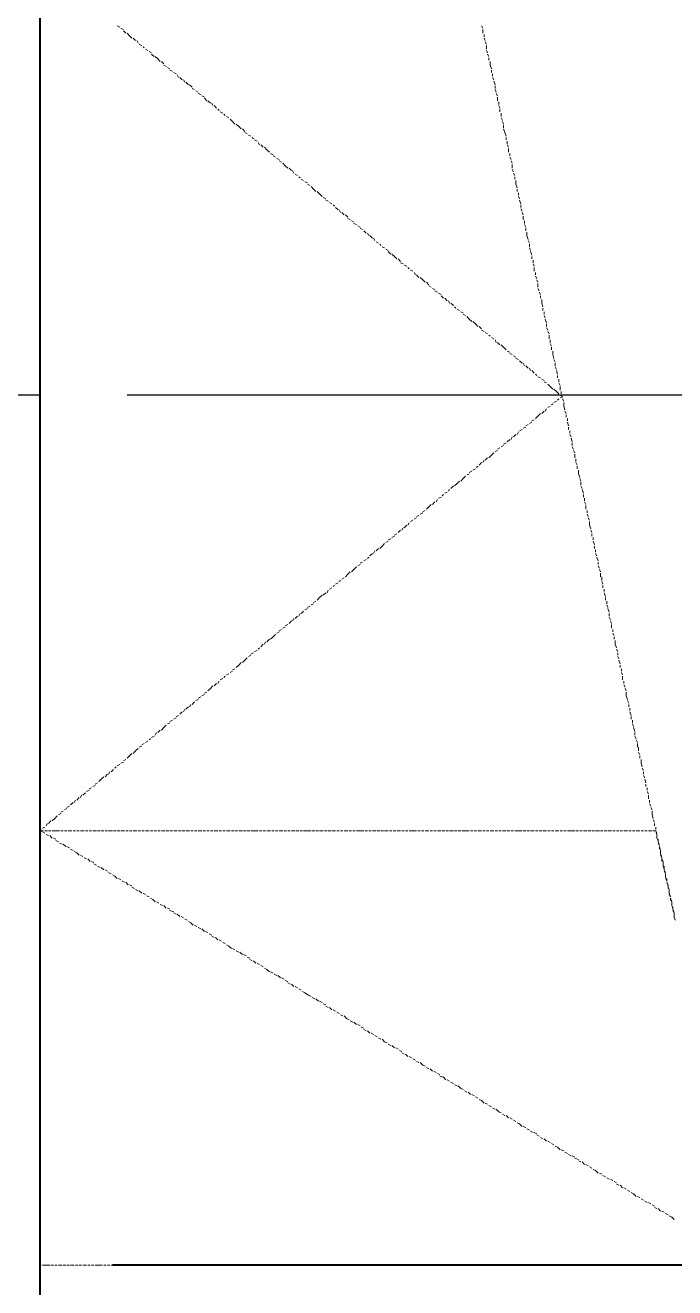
# Model space of a CAD drawing. Extents: x 0 to 604, y 0 to 420.
# Drawn here: x 318.98 to 330.19, y 217.92 to 239.7 of the extents above; entities that cross this region are included whole.
import ezdxf

# ---------------------------------------------------------------- set-up
doc = ezdxf.new("R2010")
doc.units = 0

msp = doc.modelspace()

# ---------------------------------------------------------------- linework, layer by layer
at = {"color": 7, "lineweight": 40}
for p, q in [((319.236, 262.065), (319.236, 174.561)), ((347.98, 218.313), (320.485, 218.313))]:
    msp.add_line(p, q, dxfattribs=at)
at = {"lineweight": 25}
for p, q in [((319.236, 245.914), (319.236, 225.912)), ((319.236, 233.32), (318.241, 233.32)), ((340.741, 233.32), (320.738, 233.32)), ((319.236, 224.409), (319.236, 223.414)), ((319.236, 221.911), (319.236, 201.909))]:
    msp.add_line(p, q, dxfattribs=at)
at = {"color": 7, "lineweight": 5}
for p, q in [((319.236, 239.649), (319.236, 239.691)), ((319.236, 239.585), (319.236, 239.628)), ((320.569, 239.691), (320.611, 239.67)), ((320.633, 239.649), (320.675, 239.628)), ((320.675, 239.607), (320.717, 239.564)), ((326.877, 239.649), (326.856, 239.691)), ((326.877, 239.564), (326.877, 239.628)), ((319.236, 239.501), (319.236, 239.564)), ((319.236, 239.437), (319.236, 239.48)), ((319.236, 239.374), (319.236, 239.416)), ((320.738, 239.564), (320.781, 239.522)), ((320.781, 239.522), (320.823, 239.48)), ((320.844, 239.48), (320.887, 239.437)), ((320.908, 239.437), (320.929, 239.395)), ((320.95, 239.374), (320.992, 239.353)), ((326.898, 239.501), (326.898, 239.543)), ((326.919, 239.437), (326.898, 239.48)), ((326.94, 239.374), (326.919, 239.416)), ((319.236, 239.289), (319.236, 239.353)), ((319.236, 239.226), (319.236, 239.268)), ((319.236, 239.162), (319.236, 239.204)), ((321.014, 239.332), (321.035, 239.31)), ((321.056, 239.289), (321.098, 239.268)), ((321.12, 239.247), (321.162, 239.226)), ((321.162, 239.204), (321.204, 239.162)), ((321.225, 239.162), (321.268, 239.12)), ((326.94, 239.289), (326.94, 239.353)), ((326.961, 239.226), (326.94, 239.268)), ((326.983, 239.162), (326.961, 239.204)), ((319.236, 239.077), (319.236, 239.141)), ((319.236, 239.014), (319.236, 239.077)), ((319.236, 238.95), (319.236, 238.993)), ((321.268, 239.12), (321.31, 239.077)), ((321.331, 239.077), (321.373, 239.035)), ((321.373, 239.014), (321.416, 238.993)), ((321.437, 238.972), (321.479, 238.95)), ((326.983, 239.099), (326.983, 239.141)), ((327.004, 239.014), (327.004, 239.077)), ((327.025, 238.95), (327.004, 239.014)), ((319.236, 238.887), (319.236, 238.929)), ((319.236, 238.802), (319.236, 238.866)), ((319.236, 238.739), (319.236, 238.781)), ((319.236, 238.675), (319.236, 238.718)), ((321.479, 238.929), (321.522, 238.908)), ((321.543, 238.887), (321.585, 238.866)), ((321.606, 238.845), (321.627, 238.802)), ((321.649, 238.802), (321.691, 238.76)), ((321.712, 238.76), (321.733, 238.718)), ((321.755, 238.718), (321.797, 238.675)), ((327.025, 238.887), (327.025, 238.929)), ((327.046, 238.823), (327.046, 238.866)), ((327.067, 238.76), (327.046, 238.802)), ((327.089, 238.675), (327.067, 238.739)), ((319.236, 238.591), (319.236, 238.654)), ((319.236, 238.527), (319.236, 238.57)), ((319.236, 238.464), (319.236, 238.506)), ((321.818, 238.675), (321.86, 238.633)), ((321.86, 238.612), (321.903, 238.591)), ((321.924, 238.57), (321.966, 238.548)), ((321.966, 238.527), (322.009, 238.506)), ((327.089, 238.612), (327.089, 238.654)), ((327.11, 238.548), (327.089, 238.591)), ((327.131, 238.485), (327.11, 238.527)), ((319.236, 238.379), (319.236, 238.442)), ((319.236, 238.315), (319.236, 238.358)), ((319.236, 238.252), (319.236, 238.294)), ((322.03, 238.485), (322.072, 238.464)), ((322.072, 238.442), (322.114, 238.4)), ((322.135, 238.4), (322.178, 238.358)), ((322.199, 238.358), (322.22, 238.315)), ((322.241, 238.315), (322.284, 238.273)), ((327.131, 238.4), (327.131, 238.464)), ((327.152, 238.337), (327.152, 238.379)), ((327.173, 238.273), (327.152, 238.315)), ((319.236, 238.167), (319.236, 238.231)), ((319.236, 238.104), (319.236, 238.167)), ((319.236, 238.04), (319.236, 238.083)), ((322.305, 238.252), (322.326, 238.231)), ((322.347, 238.21), (322.389, 238.188)), ((322.411, 238.167), (322.432, 238.146)), ((322.453, 238.125), (322.495, 238.104)), ((322.517, 238.083), (322.559, 238.04)), ((327.173, 238.21), (327.173, 238.252)), ((327.194, 238.125), (327.194, 238.188)), ((327.216, 238.061), (327.194, 238.104)), ((319.236, 237.977), (319.236, 238.019)), ((319.236, 237.892), (319.236, 237.956)), ((319.236, 237.829), (319.236, 237.871)), ((322.559, 238.04), (322.601, 237.998)), ((322.622, 237.998), (322.665, 237.956)), ((322.665, 237.956), (322.707, 237.913)), ((322.728, 237.913), (322.771, 237.871)), ((322.771, 237.85), (322.813, 237.829)), ((327.237, 237.998), (327.216, 238.04)), ((327.237, 237.935), (327.237, 237.977)), ((327.258, 237.85), (327.237, 237.913)), ((327.279, 237.786), (327.258, 237.85)), ((319.236, 237.765), (319.236, 237.808)), ((319.236, 237.68), (319.236, 237.744)), ((319.236, 237.617), (319.236, 237.659)), ((322.834, 237.808), (322.876, 237.786)), ((322.897, 237.765), (322.919, 237.744)), ((322.94, 237.723), (322.982, 237.702)), ((323.003, 237.68), (323.024, 237.638)), ((323.046, 237.638), (323.088, 237.596)), ((327.279, 237.723), (327.279, 237.765)), ((327.3, 237.659), (327.3, 237.702)), ((327.321, 237.596), (327.3, 237.638)), ((319.236, 237.554), (319.236, 237.596)), ((319.236, 237.469), (319.236, 237.532)), ((319.236, 237.405), (319.236, 237.448)), ((323.109, 237.596), (323.151, 237.554)), ((323.151, 237.554), (323.194, 237.511)), ((323.215, 237.49), (323.257, 237.469)), ((323.257, 237.448), (323.3, 237.427)), ((327.321, 237.511), (327.321, 237.575)), ((327.342, 237.448), (327.342, 237.49)), ((327.364, 237.384), (327.342, 237.427)), ((319.236, 237.342), (319.236, 237.384)), ((319.236, 237.257), (319.236, 237.321)), ((319.236, 237.194), (319.236, 237.257)), ((323.321, 237.405), (323.363, 237.384)), ((323.363, 237.363), (323.406, 237.342)), ((323.427, 237.321), (323.469, 237.278)), ((323.469, 237.278), (323.511, 237.236)), ((323.533, 237.236), (323.575, 237.194)), ((323.596, 237.194), (323.617, 237.151)), ((327.385, 237.321), (327.364, 237.363)), ((327.385, 237.236), (327.385, 237.299)), ((327.406, 237.173), (327.385, 237.215)), ((319.236, 237.13), (319.236, 237.173)), ((319.236, 237.067), (319.236, 237.109)), ((319.236, 236.982), (319.236, 237.045)), ((323.638, 237.13), (323.681, 237.109)), ((323.702, 237.088), (323.723, 237.067)), ((323.744, 237.045), (323.786, 237.024)), ((323.808, 237.003), (323.85, 236.982)), ((327.427, 237.109), (327.406, 237.151)), ((327.427, 237.045), (327.427, 237.088)), ((327.448, 236.961), (327.448, 237.024)), ((319.236, 236.918), (319.236, 236.961)), ((319.236, 236.855), (319.236, 236.897)), ((319.236, 236.77), (319.236, 236.834)), ((323.85, 236.961), (323.892, 236.94)), ((323.913, 236.918), (323.956, 236.876)), ((323.956, 236.876), (323.998, 236.834)), ((324.019, 236.834), (324.062, 236.792)), ((324.062, 236.792), (324.104, 236.749)), ((327.469, 236.897), (327.448, 236.961)), ((327.469, 236.834), (327.469, 236.876)), ((327.491, 236.77), (327.491, 236.813)), ((319.236, 236.707), (319.236, 236.749)), ((319.236, 236.643), (319.236, 236.686)), ((319.236, 236.559), (319.236, 236.622)), ((319.236, 236.495), (319.236, 236.537)), ((324.125, 236.728), (324.168, 236.707)), ((324.168, 236.686), (324.21, 236.665)), ((324.231, 236.643), (324.273, 236.622)), ((324.295, 236.601), (324.316, 236.58)), ((324.337, 236.559), (324.379, 236.516)), ((327.512, 236.707), (327.491, 236.749)), ((327.533, 236.622), (327.512, 236.686)), ((327.533, 236.559), (327.533, 236.601)), ((327.554, 236.495), (327.533, 236.537)), ((319.236, 236.432), (319.236, 236.474)), ((319.236, 236.347), (319.236, 236.411)), ((319.236, 236.284), (319.236, 236.347)), ((324.4, 236.516), (324.421, 236.474)), ((324.443, 236.474), (324.485, 236.432)), ((324.506, 236.432), (324.548, 236.389)), ((324.548, 236.368), (324.591, 236.347)), ((324.612, 236.326), (324.654, 236.305)), ((327.575, 236.432), (327.554, 236.474)), ((327.575, 236.347), (327.575, 236.411)), ((327.596, 236.284), (327.596, 236.326)), ((319.236, 236.22), (319.236, 236.262)), ((319.236, 236.156), (319.236, 236.199)), ((319.236, 236.072), (319.236, 236.135)), ((324.654, 236.284), (324.697, 236.262)), ((324.718, 236.241), (324.76, 236.22)), ((324.76, 236.199), (324.803, 236.178)), ((324.824, 236.156), (324.866, 236.114)), ((324.887, 236.114), (324.908, 236.072)), ((327.618, 236.22), (327.596, 236.262)), ((327.618, 236.156), (327.618, 236.199)), ((327.639, 236.072), (327.639, 236.135)), ((319.236, 236.008), (319.236, 236.051)), ((319.236, 235.945), (319.236, 235.987)), ((319.236, 235.86), (319.236, 235.924)), ((324.93, 236.072), (324.972, 236.03)), ((324.993, 236.03), (325.014, 235.987)), ((325.035, 235.966), (325.078, 235.945)), ((325.099, 235.924), (325.12, 235.902)), ((327.66, 236.008), (327.639, 236.072)), ((327.681, 235.945), (327.66, 235.987)), ((327.681, 235.881), (327.681, 235.924)), ((319.236, 235.797), (319.236, 235.839)), ((319.236, 235.733), (319.236, 235.775)), ((319.236, 235.649), (319.236, 235.712)), ((325.141, 235.881), (325.183, 235.86)), ((325.205, 235.839), (325.247, 235.818)), ((325.247, 235.797), (325.289, 235.754)), ((325.31, 235.754), (325.353, 235.712)), ((325.353, 235.712), (325.395, 235.67)), ((325.416, 235.67), (325.459, 235.627)), ((327.702, 235.818), (327.681, 235.86)), ((327.724, 235.733), (327.702, 235.797)), ((327.724, 235.67), (327.724, 235.712)), ((319.236, 235.585), (319.236, 235.627)), ((319.236, 235.522), (319.236, 235.564)), ((319.236, 235.437), (319.236, 235.5)), ((325.459, 235.606), (325.501, 235.585)), ((325.522, 235.564), (325.565, 235.543)), ((325.586, 235.522), (325.607, 235.5)), ((325.628, 235.479), (325.67, 235.458)), ((327.745, 235.606), (327.745, 235.649)), ((327.766, 235.543), (327.745, 235.585)), ((327.766, 235.458), (327.766, 235.522)), ((319.236, 235.373), (319.236, 235.437)), ((319.236, 235.31), (319.236, 235.352)), ((319.236, 235.246), (319.236, 235.289)), ((325.692, 235.437), (325.713, 235.394)), ((325.734, 235.394), (325.776, 235.352)), ((325.797, 235.352), (325.84, 235.31)), ((325.84, 235.31), (325.882, 235.268)), ((325.903, 235.268), (325.945, 235.225)), ((327.787, 235.394), (327.787, 235.437)), ((327.808, 235.331), (327.787, 235.373)), ((327.829, 235.268), (327.808, 235.31)), ((327.829, 235.183), (327.829, 235.246)), ((319.236, 235.162), (319.236, 235.225)), ((319.236, 235.098), (319.236, 235.141)), ((319.236, 235.035), (319.236, 235.077)), ((319.236, 234.95), (319.236, 235.013)), ((325.945, 235.204), (325.988, 235.183)), ((326.009, 235.162), (326.051, 235.141)), ((326.051, 235.119), (326.094, 235.098)), ((326.115, 235.077), (326.157, 235.056)), ((326.157, 235.035), (326.199, 234.992)), ((327.851, 235.119), (327.829, 235.162)), ((327.872, 235.056), (327.851, 235.098)), ((327.872, 234.992), (327.872, 235.035)), ((319.236, 234.887), (319.236, 234.929)), ((319.236, 234.823), (319.236, 234.865)), ((319.236, 234.738), (319.236, 234.802)), ((326.221, 234.992), (326.263, 234.95)), ((326.284, 234.95), (326.305, 234.908)), ((326.327, 234.908), (326.369, 234.865)), ((326.39, 234.844), (326.411, 234.823)), ((326.432, 234.802), (326.475, 234.781)), ((327.893, 234.908), (327.893, 234.971)), ((327.914, 234.844), (327.893, 234.908)), ((327.914, 234.781), (327.914, 234.823)), ((319.236, 234.675), (319.236, 234.717)), ((319.236, 234.611), (319.236, 234.654)), ((319.236, 234.527), (319.236, 234.59)), ((326.496, 234.759), (326.538, 234.738)), ((326.538, 234.717), (326.58, 234.696)), ((326.602, 234.675), (326.644, 234.632)), ((326.644, 234.632), (326.686, 234.59)), ((326.707, 234.59), (326.75, 234.548)), ((327.935, 234.717), (327.935, 234.759)), ((327.956, 234.654), (327.935, 234.696)), ((327.978, 234.569), (327.956, 234.632)), ((319.236, 234.463), (319.236, 234.527)), ((319.236, 234.4), (319.236, 234.442)), ((319.236, 234.336), (319.236, 234.379)), ((326.75, 234.548), (326.792, 234.506)), ((326.813, 234.506), (326.856, 234.463)), ((326.856, 234.442), (326.898, 234.421)), ((326.919, 234.4), (326.961, 234.379)), ((327.978, 234.506), (327.978, 234.548)), ((327.999, 234.442), (327.978, 234.484)), ((328.02, 234.379), (327.999, 234.421)), ((319.236, 234.251), (319.236, 234.315)), ((319.236, 234.188), (319.236, 234.23)), ((319.236, 234.125), (319.236, 234.167)), ((326.983, 234.357), (327.004, 234.336)), ((327.025, 234.315), (327.067, 234.294)), ((327.089, 234.273), (327.11, 234.23)), ((327.131, 234.23), (327.173, 234.188)), ((327.194, 234.188), (327.237, 234.146)), ((327.237, 234.146), (327.279, 234.103)), ((328.02, 234.294), (328.02, 234.357)), ((328.041, 234.23), (328.041, 234.273)), ((328.062, 234.167), (328.041, 234.209)), ((328.062, 234.103), (328.062, 234.146)), ((319.236, 234.04), (319.236, 234.103)), ((319.236, 233.976), (319.236, 234.019)), ((319.236, 233.913), (319.236, 233.955)), ((327.3, 234.082), (327.342, 234.061)), ((327.342, 234.04), (327.385, 234.019)), ((327.406, 233.998), (327.448, 233.976)), ((327.448, 233.955), (327.491, 233.934)), ((328.083, 234.019), (328.083, 234.082)), ((328.104, 233.955), (328.083, 234.019)), ((328.126, 233.892), (328.104, 233.934)), ((319.236, 233.828), (319.236, 233.892)), ((319.236, 233.765), (319.236, 233.807)), ((319.236, 233.701), (319.236, 233.744)), ((327.512, 233.913), (327.554, 233.87)), ((327.575, 233.87), (327.596, 233.828)), ((327.618, 233.828), (327.66, 233.786)), ((327.681, 233.786), (327.702, 233.744)), ((327.724, 233.744), (327.766, 233.701)), ((328.126, 233.828), (328.126, 233.87)), ((328.147, 233.765), (328.126, 233.807)), ((328.168, 233.68), (328.147, 233.744)), ((319.236, 233.617), (319.236, 233.68)), ((319.236, 233.553), (319.236, 233.617)), ((319.236, 233.489), (319.236, 233.532)), ((327.787, 233.68), (327.808, 233.659)), ((327.829, 233.638), (327.872, 233.617)), ((327.893, 233.595), (327.935, 233.574)), ((327.935, 233.553), (327.978, 233.532)), ((327.999, 233.511), (328.041, 233.468)), ((328.168, 233.617), (328.168, 233.659)), ((328.189, 233.553), (328.189, 233.595)), ((328.21, 233.489), (328.189, 233.532)), ((319.236, 233.426), (319.236, 233.468)), ((319.236, 233.341), (319.236, 233.405)), ((319.236, 233.278), (319.236, 233.32)), ((328.041, 233.468), (328.083, 233.426)), ((328.104, 233.426), (328.147, 233.384)), ((328.147, 233.384), (328.189, 233.341)), ((328.21, 233.405), (328.21, 233.468)), ((328.21, 233.32), (328.253, 233.299)), ((328.253, 233.299), (328.21, 233.278)), ((328.231, 233.341), (328.231, 233.384)), ((328.253, 233.278), (328.231, 233.32)), ((319.236, 233.214), (319.236, 233.257)), ((319.236, 233.13), (319.236, 233.193)), ((319.236, 233.066), (319.236, 233.108)), ((327.978, 233.087), (327.956, 233.045)), ((328.041, 233.13), (327.999, 233.108)), ((328.083, 233.172), (328.062, 233.151)), ((328.147, 233.214), (328.104, 233.193)), ((328.189, 233.257), (328.168, 233.236)), ((328.274, 233.214), (328.253, 233.257)), ((328.274, 233.13), (328.274, 233.193)), ((328.295, 233.066), (328.274, 233.13)), ((319.236, 233.003), (319.236, 233.045)), ((319.236, 232.918), (319.236, 232.982)), ((319.236, 232.855), (319.236, 232.897)), ((327.724, 232.855), (327.681, 232.833)), ((327.766, 232.897), (327.724, 232.876)), ((327.829, 232.96), (327.787, 232.918)), ((327.872, 233.003), (327.829, 232.96)), ((327.935, 233.045), (327.893, 233.003)), ((328.316, 233.003), (328.295, 233.045)), ((328.316, 232.939), (328.316, 232.982)), ((328.337, 232.876), (328.337, 232.918)), ((328.358, 232.791), (328.337, 232.855)), ((319.236, 232.791), (319.236, 232.833)), ((319.236, 232.727), (319.236, 232.77)), ((319.236, 232.643), (319.236, 232.706)), ((319.236, 232.579), (319.236, 232.622)), ((327.448, 232.643), (327.406, 232.601)), ((327.491, 232.685), (327.469, 232.643)), ((327.554, 232.727), (327.512, 232.706)), ((327.618, 232.77), (327.575, 232.749)), ((327.66, 232.812), (327.618, 232.791)), ((328.358, 232.727), (328.358, 232.77)), ((328.38, 232.664), (328.38, 232.706)), ((328.401, 232.601), (328.38, 232.643)), ((319.236, 232.516), (319.236, 232.558)), ((319.236, 232.431), (319.236, 232.495)), ((319.236, 232.368), (319.236, 232.41)), ((327.173, 232.41), (327.131, 232.389)), ((327.237, 232.452), (327.194, 232.431)), ((327.279, 232.495), (327.237, 232.474)), ((327.342, 232.558), (327.3, 232.516)), ((327.385, 232.601), (327.364, 232.558)), ((328.422, 232.516), (328.401, 232.579)), ((328.422, 232.452), (328.422, 232.495)), ((328.443, 232.389), (328.422, 232.431)), ((319.236, 232.304), (319.236, 232.346)), ((319.236, 232.22), (319.236, 232.283)), ((319.236, 232.156), (319.236, 232.198)), ((326.898, 232.198), (326.877, 232.156)), ((326.961, 232.241), (326.919, 232.198)), ((327.025, 232.283), (326.983, 232.241)), ((327.067, 232.325), (327.025, 232.283)), ((327.131, 232.368), (327.089, 232.346)), ((328.464, 232.325), (328.443, 232.368)), ((328.464, 232.241), (328.464, 232.304)), ((328.485, 232.177), (328.485, 232.22)), ((319.236, 232.093), (319.236, 232.135)), ((319.236, 232.008), (319.236, 232.071)), ((319.236, 231.944), (319.236, 231.987)), ((326.644, 231.965), (326.602, 231.944)), ((326.686, 232.008), (326.644, 231.987)), ((326.75, 232.05), (326.707, 232.029)), ((326.792, 232.093), (326.771, 232.071)), ((326.856, 232.156), (326.813, 232.114)), ((328.507, 232.114), (328.485, 232.156)), ((328.507, 232.05), (328.507, 232.093)), ((328.528, 231.965), (328.528, 232.029)), ((328.549, 231.902), (328.528, 231.965)), ((319.236, 231.881), (319.236, 231.923)), ((319.236, 231.817), (319.236, 231.86)), ((319.236, 231.733), (319.236, 231.796)), ((326.369, 231.754), (326.327, 231.711)), ((326.432, 231.796), (326.39, 231.754)), ((326.475, 231.839), (326.432, 231.796)), ((326.538, 231.881), (326.496, 231.839)), ((326.58, 231.923), (326.538, 231.881)), ((328.57, 231.839), (328.549, 231.881)), ((328.57, 231.775), (328.57, 231.817)), ((328.591, 231.711), (328.57, 231.754)), ((319.236, 231.669), (319.236, 231.711)), ((319.236, 231.606), (319.236, 231.648)), ((319.236, 231.521), (319.236, 231.584)), ((326.157, 231.563), (326.115, 231.542)), ((326.199, 231.606), (326.178, 231.584)), ((326.263, 231.648), (326.221, 231.627)), ((326.305, 231.69), (326.284, 231.669)), ((328.613, 231.627), (328.591, 231.69)), ((328.613, 231.563), (328.613, 231.606)), ((328.634, 231.5), (328.634, 231.542)), ((319.236, 231.458), (319.236, 231.5)), ((319.236, 231.394), (319.236, 231.436)), ((319.236, 231.309), (319.236, 231.373)), ((325.882, 231.331), (325.84, 231.309)), ((325.945, 231.394), (325.903, 231.352)), ((325.988, 231.436), (325.945, 231.394)), ((326.051, 231.479), (326.009, 231.436)), ((326.094, 231.521), (326.072, 231.479)), ((328.655, 231.436), (328.634, 231.479)), ((328.655, 231.352), (328.655, 231.415)), ((328.676, 231.288), (328.676, 231.331)), ((319.236, 231.246), (319.236, 231.288)), ((319.236, 231.182), (319.236, 231.225)), ((319.236, 231.098), (319.236, 231.161)), ((325.607, 231.119), (325.586, 231.077)), ((325.67, 231.161), (325.628, 231.14)), ((325.734, 231.203), (325.692, 231.182)), ((325.776, 231.246), (325.734, 231.225)), ((325.84, 231.288), (325.797, 231.267)), ((328.697, 231.225), (328.676, 231.267)), ((328.718, 231.161), (328.697, 231.203)), ((328.718, 231.077), (328.718, 231.14)), ((319.236, 231.034), (319.236, 231.077)), ((319.236, 230.971), (319.236, 231.013)), ((319.236, 230.907), (319.236, 230.95)), ((319.236, 230.822), (319.236, 230.886)), ((325.353, 230.886), (325.31, 230.865)), ((325.395, 230.928), (325.353, 230.907)), ((325.459, 230.992), (325.416, 230.95)), ((325.501, 231.034), (325.48, 230.992)), ((325.565, 231.077), (325.522, 231.034)), ((328.74, 231.013), (328.718, 231.077)), ((328.761, 230.95), (328.74, 230.992)), ((328.761, 230.886), (328.761, 230.928)), ((319.236, 230.759), (319.236, 230.801)), ((319.236, 230.696), (319.236, 230.738)), ((319.236, 230.611), (319.236, 230.674)), ((325.078, 230.674), (325.035, 230.632)), ((325.141, 230.717), (325.099, 230.674)), ((325.183, 230.759), (325.141, 230.717)), ((325.247, 230.801), (325.205, 230.78)), ((325.289, 230.844), (325.247, 230.822)), ((328.782, 230.822), (328.782, 230.865)), ((328.803, 230.738), (328.782, 230.801)), ((328.803, 230.674), (328.803, 230.717)), ((319.236, 230.547), (319.236, 230.59)), ((319.236, 230.484), (319.236, 230.526)), ((319.236, 230.399), (319.236, 230.463)), ((324.803, 230.441), (324.76, 230.42)), ((324.866, 230.484), (324.824, 230.463)), ((324.908, 230.526), (324.887, 230.505)), ((324.972, 230.59), (324.93, 230.547)), ((325.014, 230.632), (324.993, 230.59)), ((328.824, 230.611), (328.824, 230.653)), ((328.845, 230.547), (328.824, 230.59)), ((328.866, 230.463), (328.845, 230.526)), ((328.866, 230.399), (328.866, 230.441)), ((319.236, 230.336), (319.236, 230.378)), ((319.236, 230.272), (319.236, 230.315)), ((319.236, 230.188), (319.236, 230.251)), ((324.548, 230.23), (324.506, 230.188)), ((324.591, 230.272), (324.548, 230.23)), ((324.654, 230.315), (324.612, 230.272)), ((324.697, 230.357), (324.654, 230.315)), ((324.76, 230.399), (324.718, 230.378)), ((328.888, 230.336), (328.866, 230.378)), ((328.909, 230.272), (328.888, 230.315)), ((328.909, 230.188), (328.909, 230.251)), ((319.236, 230.124), (319.236, 230.166)), ((319.236, 230.06), (319.236, 230.103)), ((319.236, 229.997), (319.236, 230.039)), ((324.316, 230.039), (324.295, 230.018)), ((324.379, 230.082), (324.337, 230.06)), ((324.421, 230.124), (324.4, 230.103)), ((324.485, 230.166), (324.443, 230.145)), ((328.93, 230.124), (328.93, 230.188)), ((328.951, 230.06), (328.93, 230.103)), ((328.951, 229.997), (328.951, 230.039)), ((319.236, 229.912), (319.236, 229.976)), ((319.236, 229.849), (319.236, 229.891)), ((319.236, 229.785), (319.236, 229.828)), ((324.062, 229.828), (324.019, 229.785)), ((324.104, 229.87), (324.062, 229.828)), ((324.168, 229.912), (324.125, 229.87)), ((324.21, 229.955), (324.189, 229.912)), ((324.273, 229.997), (324.231, 229.976)), ((328.972, 229.934), (328.972, 229.976)), ((328.993, 229.849), (328.972, 229.912)), ((328.993, 229.785), (328.993, 229.828)), ((319.236, 229.701), (319.236, 229.764)), ((319.236, 229.637), (319.236, 229.679)), ((319.236, 229.574), (319.236, 229.616)), ((323.786, 229.595), (323.744, 229.553)), ((323.85, 229.637), (323.808, 229.616)), ((323.892, 229.679), (323.85, 229.658)), ((323.956, 229.722), (323.913, 229.701)), ((323.998, 229.764), (323.956, 229.743)), ((329.015, 229.722), (329.015, 229.764)), ((329.036, 229.658), (329.015, 229.701)), ((329.057, 229.574), (329.036, 229.637)), ((319.236, 229.489), (319.236, 229.553)), ((319.236, 229.425), (319.236, 229.468)), ((319.236, 229.362), (319.236, 229.404)), ((323.511, 229.362), (323.469, 229.341)), ((323.575, 229.425), (323.533, 229.383)), ((323.617, 229.468), (323.596, 229.425)), ((323.681, 229.51), (323.638, 229.468)), ((323.723, 229.553), (323.702, 229.51)), ((329.057, 229.51), (329.057, 229.553)), ((329.078, 229.447), (329.057, 229.489)), ((329.099, 229.383), (329.078, 229.425)), ((329.099, 229.298), (329.099, 229.362)), ((319.236, 229.277), (319.236, 229.341)), ((319.236, 229.214), (319.236, 229.256)), ((319.236, 229.15), (319.236, 229.193)), ((323.257, 229.15), (323.215, 229.108)), ((323.3, 229.193), (323.257, 229.15)), ((323.363, 229.235), (323.321, 229.214)), ((323.406, 229.277), (323.363, 229.256)), ((323.469, 229.32), (323.427, 229.298)), ((329.12, 229.235), (329.12, 229.277)), ((329.142, 229.172), (329.12, 229.214)), ((329.142, 229.108), (329.142, 229.15)), ((319.236, 229.087), (319.236, 229.129)), ((319.236, 229.002), (319.236, 229.066)), ((319.236, 228.939), (319.236, 228.981)), ((319.236, 228.875), (319.236, 228.917)), ((322.982, 228.917), (322.94, 228.896)), ((323.024, 228.96), (323.003, 228.939)), ((323.088, 229.023), (323.046, 228.981)), ((323.13, 229.066), (323.109, 229.023)), ((323.194, 229.108), (323.151, 229.066)), ((329.163, 229.023), (329.163, 229.087)), ((329.184, 228.96), (329.163, 229.023)), ((329.205, 228.896), (329.184, 228.939)), ((319.236, 228.791), (319.236, 228.854)), ((319.236, 228.727), (319.236, 228.769)), ((319.236, 228.663), (319.236, 228.706)), ((322.707, 228.706), (322.665, 228.663)), ((322.771, 228.748), (322.728, 228.706)), ((322.813, 228.791), (322.771, 228.748)), ((322.876, 228.833), (322.834, 228.812)), ((322.919, 228.875), (322.876, 228.854)), ((329.205, 228.833), (329.205, 228.875)), ((329.226, 228.769), (329.205, 228.812)), ((329.247, 228.685), (329.226, 228.748)), ((319.236, 228.579), (319.236, 228.642)), ((319.236, 228.515), (319.236, 228.558)), ((319.236, 228.452), (319.236, 228.494)), ((322.495, 228.515), (322.453, 228.494)), ((322.559, 228.558), (322.517, 228.536)), ((322.601, 228.6), (322.559, 228.579)), ((322.665, 228.663), (322.622, 228.621)), ((329.247, 228.621), (329.247, 228.663)), ((329.269, 228.558), (329.269, 228.6)), ((329.29, 228.494), (329.269, 228.536)), ((319.236, 228.367), (319.236, 228.431)), ((319.236, 228.304), (319.236, 228.346)), ((319.236, 228.24), (319.236, 228.282)), ((322.178, 228.261), (322.135, 228.219)), ((322.22, 228.304), (322.178, 228.261)), ((322.284, 228.346), (322.241, 228.304)), ((322.326, 228.388), (322.305, 228.346)), ((322.389, 228.431), (322.347, 228.41)), ((322.432, 228.473), (322.411, 228.452)), ((329.29, 228.41), (329.29, 228.473)), ((329.311, 228.346), (329.311, 228.388)), ((329.332, 228.282), (329.311, 228.325)), ((329.353, 228.219), (329.332, 228.261)), ((319.236, 228.177), (319.236, 228.219)), ((319.236, 228.092), (319.236, 228.155)), ((319.236, 228.029), (319.236, 228.071)), ((321.966, 228.071), (321.924, 228.05)), ((322.009, 228.113), (321.966, 228.092)), ((322.072, 228.155), (322.03, 228.134)), ((322.114, 228.198), (322.072, 228.177)), ((329.353, 228.134), (329.353, 228.198)), ((329.375, 228.071), (329.353, 228.134)), ((329.396, 228.007), (329.375, 228.05)), ((319.236, 227.965), (319.236, 228.007)), ((319.236, 227.88), (319.236, 227.944)), ((319.236, 227.817), (319.236, 227.859)), ((321.691, 227.859), (321.649, 227.817)), ((321.733, 227.901), (321.712, 227.859)), ((321.797, 227.944), (321.755, 227.901)), ((321.839, 227.986), (321.818, 227.944)), ((321.903, 228.029), (321.86, 227.986)), ((329.396, 227.944), (329.396, 227.986)), ((329.417, 227.88), (329.417, 227.923)), ((329.438, 227.796), (329.417, 227.859)), ((319.236, 227.753), (319.236, 227.796)), ((319.236, 227.669), (319.236, 227.732)), ((319.236, 227.605), (319.236, 227.648)), ((321.416, 227.626), (321.373, 227.584)), ((321.479, 227.669), (321.437, 227.648)), ((321.522, 227.711), (321.479, 227.69)), ((321.585, 227.753), (321.543, 227.732)), ((321.627, 227.796), (321.585, 227.774)), ((329.438, 227.732), (329.438, 227.774)), ((329.459, 227.669), (329.459, 227.711)), ((329.48, 227.605), (329.459, 227.648)), ((319.236, 227.542), (319.236, 227.584)), ((319.236, 227.457), (319.236, 227.52)), ((319.236, 227.393), (319.236, 227.436)), ((321.141, 227.393), (321.12, 227.372)), ((321.204, 227.436), (321.162, 227.415)), ((321.247, 227.499), (321.225, 227.457)), ((321.31, 227.542), (321.268, 227.499)), ((321.373, 227.584), (321.331, 227.542)), ((329.502, 227.52), (329.48, 227.584)), ((329.502, 227.457), (329.502, 227.499)), ((329.523, 227.393), (329.502, 227.436)), ((319.236, 227.33), (319.236, 227.372)), ((319.236, 227.267), (319.236, 227.309)), ((319.236, 227.182), (319.236, 227.245)), ((320.887, 227.182), (320.844, 227.139)), ((320.929, 227.224), (320.887, 227.182)), ((320.992, 227.267), (320.95, 227.245)), ((321.035, 227.309), (320.992, 227.288)), ((321.098, 227.351), (321.056, 227.33)), ((329.544, 227.33), (329.523, 227.372)), ((329.544, 227.245), (329.544, 227.309)), ((329.565, 227.182), (329.565, 227.245)), ((319.236, 227.118), (319.236, 227.161)), ((319.236, 227.055), (319.236, 227.097)), ((319.236, 226.97), (319.236, 227.034)), ((320.675, 226.991), (320.633, 226.97)), ((320.717, 227.034), (320.675, 227.012)), ((320.781, 227.097), (320.738, 227.055)), ((320.823, 227.139), (320.781, 227.097)), ((329.586, 227.118), (329.565, 227.161)), ((329.586, 227.055), (329.586, 227.097)), ((329.607, 226.97), (329.607, 227.034)), ((329.628, 226.907), (329.607, 226.97)), ((319.236, 226.907), (319.236, 226.949)), ((319.236, 226.843), (319.236, 226.886)), ((319.236, 226.758), (319.236, 226.822)), ((319.236, 226.695), (319.236, 226.737)), ((320.336, 226.737), (320.294, 226.695)), ((320.4, 226.78), (320.358, 226.737)), ((320.442, 226.822), (320.421, 226.78)), ((320.506, 226.864), (320.463, 226.822)), ((320.548, 226.907), (320.527, 226.886)), ((320.611, 226.949), (320.569, 226.928)), ((329.65, 226.843), (329.628, 226.886)), ((329.65, 226.78), (329.65, 226.822)), ((329.671, 226.716), (329.65, 226.758)), ((319.236, 226.631), (319.236, 226.674)), ((319.236, 226.547), (319.236, 226.61)), ((319.236, 226.483), (319.236, 226.547)), ((320.125, 226.547), (320.082, 226.526)), ((320.188, 226.589), (320.146, 226.568)), ((320.23, 226.631), (320.188, 226.61)), ((320.294, 226.695), (320.252, 226.653)), ((329.692, 226.631), (329.671, 226.695)), ((329.692, 226.568), (329.692, 226.61)), ((329.713, 226.505), (329.713, 226.547)), ((319.236, 226.42), (319.236, 226.462)), ((319.236, 226.356), (319.236, 226.399)), ((319.236, 226.272), (319.236, 226.335)), ((319.849, 226.335), (319.828, 226.293)), ((319.913, 226.377), (319.871, 226.335)), ((319.955, 226.42), (319.934, 226.377)), ((320.019, 226.462), (319.976, 226.42)), ((320.082, 226.505), (320.04, 226.483)), ((329.734, 226.441), (329.713, 226.483)), ((329.734, 226.356), (329.734, 226.42)), ((329.755, 226.293), (329.755, 226.335)), ((319.236, 226.208), (319.236, 226.25)), ((319.236, 226.145), (319.236, 226.187)), ((319.236, 226.06), (319.236, 226.124)), ((319.596, 226.102), (319.553, 226.081)), ((319.638, 226.145), (319.596, 226.124)), ((319.701, 226.187), (319.659, 226.166)), ((319.744, 226.229), (319.701, 226.208)), ((319.807, 226.293), (319.765, 226.25)), ((329.777, 226.229), (329.755, 226.272)), ((329.798, 226.166), (329.777, 226.208)), ((329.798, 226.081), (329.798, 226.145)), ((319.236, 225.996), (319.236, 226.039)), ((319.236, 225.933), (319.236, 225.975)), ((319.236, 225.848), (319.236, 225.912)), ((319.32, 225.869), (319.278, 225.848)), ((319.363, 225.933), (319.341, 225.891)), ((319.426, 225.975), (319.384, 225.933)), ((319.49, 226.018), (319.447, 225.975)), ((319.532, 226.06), (319.49, 226.018)), ((329.819, 226.018), (329.798, 226.081)), ((329.84, 225.954), (329.819, 225.996)), ((329.84, 225.891), (329.84, 225.933)), ((329.861, 225.827), (329.861, 225.869)), ((319.257, 225.827), (319.236, 225.806)), ((319.236, 225.785), (319.236, 225.827)), ((319.236, 225.806), (319.299, 225.806)), ((319.236, 225.806), (319.257, 225.785)), ((319.236, 225.721), (319.236, 225.764)), ((319.236, 225.637), (319.236, 225.7)), ((319.278, 225.785), (319.32, 225.764)), ((319.32, 225.806), (319.363, 225.806)), ((319.341, 225.743), (319.384, 225.721)), ((319.384, 225.806), (319.426, 225.806)), ((319.405, 225.721), (319.447, 225.679)), ((319.447, 225.806), (319.511, 225.806)), ((319.468, 225.679), (319.511, 225.658)), ((319.511, 225.806), (319.574, 225.806)), ((319.596, 225.806), (319.638, 225.806)), ((319.659, 225.806), (319.701, 225.806)), ((319.723, 225.806), (319.786, 225.806)), ((319.807, 225.806), (319.849, 225.806)), ((319.871, 225.806), (319.913, 225.806)), ((319.934, 225.806), (319.998, 225.806)), ((320.019, 225.806), (320.061, 225.806)), ((320.082, 225.806), (320.125, 225.806)), ((320.146, 225.806), (320.209, 225.806)), ((320.23, 225.806), (320.273, 225.806)), ((320.294, 225.806), (320.336, 225.806)), ((320.358, 225.806), (320.4, 225.806)), ((320.421, 225.806), (320.485, 225.806)), ((320.506, 225.806), (320.548, 225.806)), ((320.569, 225.806), (320.611, 225.806)), ((320.633, 225.806), (320.696, 225.806)), ((320.717, 225.806), (320.76, 225.806)), ((320.781, 225.806), (320.823, 225.806)), ((320.844, 225.806), (320.908, 225.806)), ((320.929, 225.806), (320.971, 225.806)), ((320.992, 225.806), (321.035, 225.806)), ((321.056, 225.806), (321.12, 225.806)), ((321.141, 225.806), (321.183, 225.806)), ((321.204, 225.806), (321.247, 225.806)), ((321.268, 225.806), (321.31, 225.806)), ((321.331, 225.806), (321.395, 225.806)), ((321.416, 225.806), (321.458, 225.806)), ((321.479, 225.806), (321.522, 225.806)), ((321.543, 225.806), (321.606, 225.806)), ((321.627, 225.806), (321.67, 225.806)), ((321.691, 225.806), (321.733, 225.806)), ((321.755, 225.806), (321.818, 225.806)), ((321.839, 225.806), (321.882, 225.806)), ((321.903, 225.806), (321.945, 225.806)), ((321.966, 225.806), (322.03, 225.806)), ((322.051, 225.806), (322.093, 225.806)), ((322.114, 225.806), (322.157, 225.806)), ((322.178, 225.806), (322.22, 225.806)), ((322.241, 225.806), (322.305, 225.806)), ((322.326, 225.806), (322.368, 225.806)), ((322.389, 225.806), (322.432, 225.806)), ((322.453, 225.806), (322.517, 225.806)), ((322.538, 225.806), (322.58, 225.806)), ((322.601, 225.806), (322.644, 225.806)), ((322.665, 225.806), (322.728, 225.806)), ((322.749, 225.806), (322.792, 225.806)), ((322.813, 225.806), (322.855, 225.806)), ((322.876, 225.806), (322.94, 225.806)), ((322.94, 225.806), (323.003, 225.806)), ((323.024, 225.806), (323.067, 225.806)), ((323.088, 225.806), (323.13, 225.806)), ((323.151, 225.806), (323.215, 225.806)), ((323.236, 225.806), (323.279, 225.806)), ((323.3, 225.806), (323.342, 225.806)), ((323.363, 225.806), (323.427, 225.806)), ((323.448, 225.806), (323.49, 225.806)), ((323.511, 225.806), (323.554, 225.806)), ((323.575, 225.806), (323.638, 225.806)), ((323.659, 225.806), (323.702, 225.806)), ((323.723, 225.806), (323.765, 225.806)), ((323.786, 225.806), (323.85, 225.806)), ((323.85, 225.806), (323.913, 225.806)), ((323.935, 225.806), (323.977, 225.806)), ((323.998, 225.806), (324.041, 225.806)), ((324.062, 225.806), (324.125, 225.806)), ((324.146, 225.806), (324.189, 225.806)), ((324.21, 225.806), (324.252, 225.806)), ((324.273, 225.806), (324.337, 225.806)), ((324.358, 225.806), (324.4, 225.806)), ((324.421, 225.806), (324.464, 225.806)), ((324.485, 225.806), (324.548, 225.806)), ((324.57, 225.806), (324.612, 225.806)), ((324.633, 225.806), (324.675, 225.806)), ((324.697, 225.806), (324.76, 225.806)), ((324.76, 225.806), (324.824, 225.806)), ((324.845, 225.806), (324.887, 225.806)), ((324.908, 225.806), (324.951, 225.806)), ((324.972, 225.806), (325.035, 225.806)), ((325.057, 225.806), (325.099, 225.806)), ((325.12, 225.806), (325.162, 225.806)), ((325.183, 225.806), (325.247, 225.806)), ((325.268, 225.806), (325.31, 225.806)), ((325.332, 225.806), (325.374, 225.806)), ((325.395, 225.806), (325.459, 225.806)), ((325.48, 225.806), (325.522, 225.806)), ((325.543, 225.806), (325.586, 225.806)), ((325.607, 225.806), (325.67, 225.806)), ((325.67, 225.806), (325.734, 225.806)), ((325.755, 225.806), (325.797, 225.806)), ((325.818, 225.806), (325.861, 225.806)), ((325.882, 225.806), (325.945, 225.806)), ((325.967, 225.806), (326.009, 225.806)), ((326.03, 225.806), (326.072, 225.806)), ((326.094, 225.806), (326.157, 225.806)), ((326.178, 225.806), (326.221, 225.806)), ((326.242, 225.806), (326.284, 225.806)), ((326.305, 225.806), (326.369, 225.806)), ((326.39, 225.806), (326.432, 225.806)), ((326.454, 225.806), (326.496, 225.806)), ((326.517, 225.806), (326.58, 225.806)), ((326.58, 225.806), (326.644, 225.806)), ((326.665, 225.806), (326.707, 225.806)), ((326.729, 225.806), (326.771, 225.806)), ((326.792, 225.806), (326.856, 225.806)), ((326.877, 225.806), (326.919, 225.806)), ((326.94, 225.806), (326.983, 225.806)), ((327.004, 225.806), (327.067, 225.806)), ((327.089, 225.806), (327.131, 225.806)), ((327.152, 225.806), (327.194, 225.806)), ((327.216, 225.806), (327.279, 225.806)), ((327.3, 225.806), (327.342, 225.806)), ((327.364, 225.806), (327.406, 225.806)), ((327.427, 225.806), (327.491, 225.806)), ((327.491, 225.806), (327.554, 225.806)), ((327.575, 225.806), (327.618, 225.806)), ((327.639, 225.806), (327.681, 225.806)), ((327.702, 225.806), (327.766, 225.806)), ((327.787, 225.806), (327.829, 225.806)), ((327.851, 225.806), (327.893, 225.806)), ((327.914, 225.806), (327.978, 225.806)), ((327.999, 225.806), (328.041, 225.806)), ((328.062, 225.806), (328.104, 225.806)), ((328.126, 225.806), (328.189, 225.806)), ((328.21, 225.806), (328.253, 225.806)), ((328.274, 225.806), (328.316, 225.806)), ((328.337, 225.806), (328.401, 225.806)), ((328.401, 225.806), (328.464, 225.806)), ((328.485, 225.806), (328.528, 225.806)), ((328.549, 225.806), (328.591, 225.806)), ((328.613, 225.806), (328.676, 225.806)), ((328.697, 225.806), (328.74, 225.806)), ((328.761, 225.806), (328.803, 225.806)), ((328.824, 225.806), (328.888, 225.806)), ((328.909, 225.806), (328.951, 225.806)), ((328.972, 225.806), (329.015, 225.806)), ((329.036, 225.806), (329.099, 225.806)), ((329.12, 225.806), (329.163, 225.806)), ((329.184, 225.806), (329.226, 225.806)), ((329.247, 225.806), (329.29, 225.806)), ((329.311, 225.806), (329.375, 225.806)), ((329.396, 225.806), (329.438, 225.806)), ((329.459, 225.806), (329.502, 225.806)), ((329.523, 225.806), (329.586, 225.806)), ((329.607, 225.806), (329.65, 225.806)), ((329.671, 225.806), (329.713, 225.806)), ((329.734, 225.806), (329.798, 225.806)), ((329.819, 225.806), (329.861, 225.806)), ((329.882, 225.743), (329.861, 225.806)), ((329.882, 225.764), (329.861, 225.806)), ((329.882, 225.7), (329.882, 225.743)), ((329.882, 225.679), (329.882, 225.721)), ((329.904, 225.637), (329.882, 225.679)), ((329.904, 225.615), (329.904, 225.658)), ((319.236, 225.573), (319.236, 225.637)), ((319.236, 225.51), (319.236, 225.552)), ((319.236, 225.446), (319.236, 225.488)), ((319.511, 225.637), (319.553, 225.615)), ((319.574, 225.594), (319.617, 225.573)), ((319.638, 225.573), (319.68, 225.531)), ((319.701, 225.531), (319.744, 225.51)), ((319.765, 225.488), (319.807, 225.467)), ((319.828, 225.446), (319.871, 225.425)), ((329.925, 225.552), (329.904, 225.615)), ((329.925, 225.552), (329.904, 225.594)), ((329.946, 225.467), (329.925, 225.531)), ((329.925, 225.488), (329.925, 225.531)), ((329.946, 225.425), (329.946, 225.467)), ((329.946, 225.404), (329.946, 225.446)), ((319.236, 225.361), (319.236, 225.425)), ((319.236, 225.298), (319.236, 225.34)), ((319.236, 225.234), (319.236, 225.277)), ((319.236, 225.15), (319.236, 225.213)), ((319.871, 225.425), (319.913, 225.383)), ((319.934, 225.383), (319.976, 225.361)), ((319.998, 225.34), (320.04, 225.319)), ((320.061, 225.319), (320.103, 225.277)), ((320.125, 225.277), (320.167, 225.256)), ((320.167, 225.234), (320.209, 225.213)), ((329.967, 225.361), (329.946, 225.404)), ((329.967, 225.34), (329.946, 225.383)), ((329.967, 225.277), (329.967, 225.34)), ((329.988, 225.277), (329.967, 225.319)), ((329.988, 225.213), (329.988, 225.277)), ((329.988, 225.192), (329.988, 225.256)), ((319.236, 225.086), (319.236, 225.129)), ((319.236, 225.023), (319.236, 225.065)), ((319.236, 224.938), (319.236, 225.002)), ((320.23, 225.192), (320.273, 225.171)), ((320.294, 225.171), (320.336, 225.129)), ((320.358, 225.129), (320.4, 225.107)), ((320.421, 225.086), (320.463, 225.065)), ((320.485, 225.044), (320.527, 225.023)), ((320.527, 225.023), (320.569, 224.981)), ((330.009, 225.15), (329.988, 225.192)), ((330.009, 225.129), (330.009, 225.192)), ((330.031, 225.086), (330.009, 225.129)), ((330.031, 225.065), (330.009, 225.107)), ((330.031, 225.023), (330.031, 225.065)), ((330.031, 225.002), (330.031, 225.044)), ((330.052, 224.938), (330.031, 225.002)), ((319.236, 224.875), (319.236, 224.917)), ((319.236, 224.811), (319.236, 224.853)), ((319.236, 224.726), (319.236, 224.79)), ((320.59, 224.981), (320.633, 224.959)), ((320.654, 224.938), (320.696, 224.917)), ((320.717, 224.917), (320.76, 224.875)), ((320.781, 224.875), (320.823, 224.853)), ((320.823, 224.832), (320.865, 224.811)), ((320.887, 224.79), (320.929, 224.769)), ((330.052, 224.938), (330.052, 224.981)), ((330.073, 224.853), (330.052, 224.917)), ((330.073, 224.875), (330.052, 224.917)), ((330.073, 224.811), (330.073, 224.853)), ((330.094, 224.79), (330.073, 224.832)), ((330.094, 224.748), (330.094, 224.79)), ((319.236, 224.663), (319.236, 224.726)), ((319.236, 224.6), (319.236, 224.642)), ((319.236, 224.536), (319.236, 224.578)), ((320.95, 224.769), (320.992, 224.726)), ((321.014, 224.726), (321.056, 224.705)), ((321.077, 224.684), (321.12, 224.663)), ((321.141, 224.642), (321.183, 224.621)), ((321.183, 224.621), (321.225, 224.578)), ((321.247, 224.578), (321.289, 224.557)), ((330.094, 224.726), (330.094, 224.769)), ((330.115, 224.663), (330.094, 224.726)), ((330.115, 224.663), (330.094, 224.705)), ((330.137, 224.578), (330.115, 224.642)), ((330.115, 224.6), (330.115, 224.642)), ((330.137, 224.536), (330.137, 224.578)), ((330.137, 224.515), (330.137, 224.557)), ((319.236, 224.451), (319.236, 224.515)), ((319.236, 224.388), (319.236, 224.43)), ((319.236, 224.324), (319.236, 224.367)), ((321.31, 224.536), (321.352, 224.515)), ((321.373, 224.515), (321.416, 224.472)), ((321.437, 224.472), (321.479, 224.451)), ((321.479, 224.43), (321.543, 224.409)), ((321.543, 224.388), (321.585, 224.367)), ((321.606, 224.367), (321.649, 224.324)), ((330.158, 224.472), (330.137, 224.515)), ((330.158, 224.451), (330.158, 224.494)), ((330.179, 224.388), (330.158, 224.451)), ((330.179, 224.388), (330.158, 224.43)), ((330.179, 224.324), (330.179, 224.388)), ((330.179, 224.303), (330.179, 224.367)), ((319.236, 224.24), (319.236, 224.303)), ((319.236, 224.176), (319.236, 224.218)), ((319.236, 224.113), (319.236, 224.155)), ((321.67, 224.324), (321.712, 224.303)), ((321.733, 224.282), (321.776, 224.261)), ((321.797, 224.24), (321.839, 224.218)), ((321.839, 224.218), (321.882, 224.176)), ((321.903, 224.176), (321.945, 224.155)), ((321.966, 224.134), (322.009, 224.113)), ((330.2, 224.261), (330.179, 224.303)), ((319.236, 224.028), (319.236, 224.091)), ((319.236, 223.964), (319.236, 224.007)), ((319.236, 223.901), (319.236, 223.943)), ((322.03, 224.113), (322.072, 224.07)), ((322.093, 224.07), (322.135, 224.049)), ((322.157, 224.028), (322.199, 224.007)), ((322.199, 223.986), (322.241, 223.964)), ((322.262, 223.964), (322.305, 223.922)), ((322.326, 223.922), (322.368, 223.901)), ((319.236, 223.816), (319.236, 223.88)), ((319.236, 223.753), (319.236, 223.816)), ((319.236, 223.689), (319.236, 223.732)), ((322.389, 223.88), (322.432, 223.859)), ((322.453, 223.838), (322.495, 223.816)), ((322.495, 223.816), (322.538, 223.774)), ((322.559, 223.774), (322.601, 223.753)), ((322.622, 223.732), (322.665, 223.71)), ((322.686, 223.71), (322.728, 223.668)), ((319.236, 223.626), (319.236, 223.668)), ((319.236, 223.541), (319.236, 223.605)), ((319.236, 223.478), (319.236, 223.52)), ((322.749, 223.668), (322.792, 223.647)), ((322.813, 223.626), (322.855, 223.605)), ((322.855, 223.583), (322.897, 223.562)), ((322.919, 223.562), (322.961, 223.52)), ((322.982, 223.52), (323.024, 223.499)), ((323.046, 223.478), (323.088, 223.457)), ((319.236, 223.414), (319.236, 223.457)), ((319.236, 223.329), (319.236, 223.393)), ((319.236, 223.266), (319.236, 223.308)), ((323.109, 223.435), (323.151, 223.414)), ((323.151, 223.414), (323.194, 223.372)), ((323.215, 223.372), (323.257, 223.351)), ((323.279, 223.329), (323.321, 223.308)), ((323.342, 223.308), (323.384, 223.266)), ((323.406, 223.266), (323.448, 223.245)), ((319.236, 223.202), (319.236, 223.245)), ((319.236, 223.118), (319.236, 223.181)), ((319.236, 223.054), (319.236, 223.097)), ((319.236, 222.991), (319.236, 223.033)), ((323.469, 223.224), (323.511, 223.202)), ((323.511, 223.181), (323.554, 223.16)), ((323.575, 223.16), (323.617, 223.118)), ((323.638, 223.118), (323.681, 223.097)), ((323.702, 223.076), (323.744, 223.054)), ((323.765, 223.033), (323.808, 223.012)), ((319.236, 222.906), (319.236, 222.97)), ((319.236, 222.843), (319.236, 222.906)), ((319.236, 222.779), (319.236, 222.821)), ((323.808, 223.012), (323.871, 222.97)), ((323.871, 222.97), (323.913, 222.948)), ((323.935, 222.927), (323.977, 222.906)), ((323.998, 222.906), (324.041, 222.864)), ((324.062, 222.864), (324.104, 222.843)), ((324.125, 222.821), (324.168, 222.8)), ((319.236, 222.716), (319.236, 222.758)), ((319.236, 222.631), (319.236, 222.695)), ((319.236, 222.567), (319.236, 222.61)), ((324.168, 222.779), (324.21, 222.758)), ((324.231, 222.758), (324.273, 222.716)), ((324.295, 222.716), (324.337, 222.695)), ((324.358, 222.673), (324.4, 222.652)), ((324.421, 222.631), (324.464, 222.61)), ((324.485, 222.61), (324.527, 222.567)), ((319.236, 222.504), (319.236, 222.546)), ((319.236, 222.419), (319.236, 222.483)), ((319.236, 222.356), (319.236, 222.398)), ((324.527, 222.567), (324.57, 222.546)), ((324.591, 222.525), (324.633, 222.504)), ((324.654, 222.504), (324.697, 222.462)), ((324.718, 222.462), (324.76, 222.44)), ((324.781, 222.419), (324.824, 222.398)), ((319.236, 222.292), (319.236, 222.335)), ((319.236, 222.208), (319.236, 222.271)), ((319.236, 222.144), (319.236, 222.186)), ((324.824, 222.377), (324.866, 222.356)), ((324.887, 222.356), (324.93, 222.313)), ((324.951, 222.313), (324.993, 222.292)), ((325.014, 222.271), (325.057, 222.25)), ((325.078, 222.229), (325.12, 222.208)), ((325.141, 222.208), (325.183, 222.165)), ((325.183, 222.165), (325.226, 222.144)), ((319.236, 222.081), (319.236, 222.123)), ((319.236, 221.996), (319.236, 222.06)), ((319.236, 221.933), (319.236, 221.996)), ((325.247, 222.123), (325.289, 222.102)), ((325.31, 222.102), (325.353, 222.06)), ((325.374, 222.06), (325.416, 222.038)), ((325.437, 222.017), (325.48, 221.996)), ((325.48, 221.975), (325.522, 221.954)), ((325.543, 221.954), (325.586, 221.911)), ((319.236, 221.869), (319.236, 221.911)), ((319.236, 221.805), (319.236, 221.848)), ((319.236, 221.721), (319.236, 221.784)), ((325.607, 221.911), (325.649, 221.89)), ((325.67, 221.869), (325.713, 221.848)), ((325.734, 221.827), (325.776, 221.805)), ((325.797, 221.805), (325.84, 221.763)), ((325.84, 221.763), (325.882, 221.742)), ((319.236, 221.657), (319.236, 221.7)), ((319.236, 221.594), (319.236, 221.636)), ((319.236, 221.509), (319.236, 221.573)), ((325.903, 221.721), (325.945, 221.7)), ((325.967, 221.7), (326.009, 221.657)), ((326.03, 221.657), (326.072, 221.636)), ((326.094, 221.615), (326.136, 221.594)), ((326.136, 221.573), (326.199, 221.552)), ((326.199, 221.552), (326.242, 221.509)), ((326.263, 221.509), (326.305, 221.488)), ((319.236, 221.446), (319.236, 221.488)), ((319.236, 221.382), (319.236, 221.424)), ((319.236, 221.298), (319.236, 221.361)), ((326.327, 221.467), (326.369, 221.446)), ((326.39, 221.424), (326.432, 221.403)), ((326.454, 221.403), (326.496, 221.361)), ((326.496, 221.361), (326.538, 221.34)), ((326.559, 221.319), (326.602, 221.298)), ((326.623, 221.298), (326.665, 221.255)), ((319.236, 221.234), (319.236, 221.276)), ((319.236, 221.17), (319.236, 221.213)), ((319.236, 221.086), (319.236, 221.149)), ((319.236, 221.022), (319.236, 221.086)), ((326.686, 221.255), (326.729, 221.234)), ((326.75, 221.213), (326.792, 221.192)), ((326.813, 221.17), (326.856, 221.149)), ((326.856, 221.149), (326.898, 221.107)), ((326.919, 221.107), (326.961, 221.086)), ((319.236, 220.959), (319.236, 221.001)), ((319.236, 220.895), (319.236, 220.938)), ((319.236, 220.811), (319.236, 220.874)), ((326.983, 221.065), (327.025, 221.043)), ((327.046, 221.022), (327.089, 221.001)), ((327.11, 221.001), (327.152, 220.959)), ((327.152, 220.959), (327.194, 220.938)), ((327.216, 220.917), (327.258, 220.895)), ((327.279, 220.895), (327.321, 220.853)), ((319.236, 220.747), (319.236, 220.79)), ((319.236, 220.684), (319.236, 220.726)), ((319.236, 220.599), (319.236, 220.662)), ((327.342, 220.853), (327.385, 220.832)), ((327.406, 220.811), (327.448, 220.79)), ((327.469, 220.768), (327.512, 220.747)), ((327.512, 220.747), (327.554, 220.705)), ((327.575, 220.705), (327.618, 220.684)), ((327.639, 220.662), (327.681, 220.641)), ((319.236, 220.536), (319.236, 220.578)), ((319.236, 220.472), (319.236, 220.514)), ((319.236, 220.387), (319.236, 220.451)), ((327.702, 220.62), (327.745, 220.599)), ((327.766, 220.599), (327.808, 220.578)), ((327.808, 220.557), (327.851, 220.536)), ((327.872, 220.514), (327.914, 220.493)), ((327.935, 220.493), (327.978, 220.451)), ((327.999, 220.451), (328.041, 220.43)), ((319.236, 220.324), (319.236, 220.366)), ((319.236, 220.26), (319.236, 220.303)), ((319.236, 220.176), (319.236, 220.239)), ((328.062, 220.409), (328.104, 220.387)), ((328.126, 220.366), (328.168, 220.345)), ((328.168, 220.345), (328.21, 220.303)), ((328.231, 220.303), (328.274, 220.281)), ((328.295, 220.26), (328.337, 220.239)), ((328.358, 220.218), (328.401, 220.197)), ((319.236, 220.112), (319.236, 220.176)), ((319.236, 220.049), (319.236, 220.091)), ((319.236, 219.985), (319.236, 220.027)), ((328.422, 220.197), (328.464, 220.176)), ((328.464, 220.155), (328.528, 220.133)), ((328.528, 220.112), (328.57, 220.091)), ((328.591, 220.091), (328.634, 220.049)), ((328.655, 220.049), (328.697, 220.027)), ((328.718, 220.006), (328.761, 219.985)), ((319.236, 219.9), (319.236, 219.964)), ((319.236, 219.837), (319.236, 219.879)), ((319.236, 219.774), (319.236, 219.816)), ((328.782, 219.964), (328.824, 219.943)), ((328.824, 219.943), (328.866, 219.9)), ((328.888, 219.9), (328.93, 219.879)), ((328.951, 219.858), (328.993, 219.837)), ((329.015, 219.816), (329.057, 219.795)), ((329.078, 219.795), (329.12, 219.774)), ((319.236, 219.689), (319.236, 219.752)), ((319.236, 219.625), (319.236, 219.668)), ((319.236, 219.562), (319.236, 219.604)), ((329.142, 219.752), (329.184, 219.731)), ((329.184, 219.71), (329.226, 219.689)), ((329.247, 219.689), (329.29, 219.647)), ((329.311, 219.647), (329.353, 219.625)), ((329.375, 219.604), (329.417, 219.583)), ((329.438, 219.562), (329.48, 219.541)), ((319.236, 219.477), (319.236, 219.541)), ((319.236, 219.414), (319.236, 219.456)), ((319.236, 219.35), (319.236, 219.393)), ((329.48, 219.541), (329.523, 219.498)), ((329.544, 219.498), (329.586, 219.477)), ((329.607, 219.456), (329.65, 219.435)), ((329.671, 219.414), (329.713, 219.393)), ((329.734, 219.393), (329.777, 219.371)), ((329.798, 219.35), (329.84, 219.329)), ((319.236, 219.266), (319.236, 219.329)), ((319.236, 219.202), (319.236, 219.266)), ((319.236, 219.138), (319.236, 219.181)), ((319.236, 219.075), (319.236, 219.117)), ((329.84, 219.308), (329.882, 219.287)), ((329.904, 219.287), (329.946, 219.244)), ((329.967, 219.244), (330.009, 219.223)), ((330.031, 219.202), (330.073, 219.181)), ((330.094, 219.16), (330.137, 219.138)), ((330.137, 219.138), (330.179, 219.096)), ((319.236, 218.99), (319.236, 219.054)), ((319.236, 218.927), (319.236, 218.969)), ((319.236, 218.863), (319.236, 218.906)), ((319.236, 218.779), (319.236, 218.842)), ((319.236, 218.715), (319.236, 218.757)), ((319.236, 218.652), (319.236, 218.694)), ((319.236, 218.567), (319.236, 218.631)), ((319.236, 218.504), (319.236, 218.546)), ((319.236, 218.44), (319.236, 218.482)), ((319.236, 218.355), (319.236, 218.419)), ((319.236, 218.313), (319.236, 218.355)), ((319.257, 218.313), (319.236, 218.313)), ((319.236, 218.313), (319.236, 218.271)), ((319.236, 218.25), (319.236, 218.207)), ((319.341, 218.313), (319.278, 218.313)), ((319.405, 218.313), (319.341, 218.313)), ((319.468, 218.313), (319.426, 218.313)), ((319.532, 218.313), (319.49, 218.313)), ((319.617, 218.313), (319.553, 218.313)), ((319.68, 218.313), (319.638, 218.313)), ((319.744, 218.313), (319.701, 218.313)), ((319.828, 218.313), (319.765, 218.313)), ((319.892, 218.313), (319.849, 218.313)), ((319.955, 218.313), (319.913, 218.313)), ((320.04, 218.313), (319.976, 218.313)), ((320.103, 218.313), (320.061, 218.313)), ((320.167, 218.313), (320.125, 218.313)), ((320.252, 218.313), (320.188, 218.313)), ((320.315, 218.313), (320.252, 218.313)), ((320.379, 218.313), (320.336, 218.313)), ((320.442, 218.313), (320.4, 218.313)), ((320.527, 218.313), (320.463, 218.313)), ((320.59, 218.313), (320.548, 218.313)), ((320.654, 218.313), (320.611, 218.313)), ((320.738, 218.313), (320.675, 218.313)), ((320.802, 218.313), (320.76, 218.313)), ((320.865, 218.313), (320.823, 218.313)), ((320.95, 218.313), (320.887, 218.313)), ((321.014, 218.313), (320.971, 218.313)), ((321.077, 218.313), (321.035, 218.313)), ((321.162, 218.313), (321.098, 218.313)), ((321.225, 218.313), (321.162, 218.313)), ((321.289, 218.313), (321.247, 218.313)), ((321.352, 218.313), (321.31, 218.313)), ((321.437, 218.313), (321.373, 218.313)), ((321.5, 218.313), (321.458, 218.313)), ((321.564, 218.313), (321.522, 218.313)), ((321.649, 218.313), (321.585, 218.313)), ((321.712, 218.313), (321.67, 218.313)), ((321.776, 218.313), (321.733, 218.313)), ((321.86, 218.313), (321.797, 218.313)), ((321.924, 218.313), (321.882, 218.313)), ((321.987, 218.313), (321.945, 218.313)), ((322.072, 218.313), (322.009, 218.313)), ((322.135, 218.313), (322.072, 218.313)), ((322.199, 218.313), (322.157, 218.313)), ((322.262, 218.313), (322.22, 218.313)), ((322.347, 218.313), (322.284, 218.313)), ((322.411, 218.313), (322.368, 218.313)), ((322.474, 218.313), (322.432, 218.313)), ((322.559, 218.313), (322.495, 218.313)), ((322.622, 218.313), (322.58, 218.313)), ((322.686, 218.313), (322.644, 218.313)), ((322.771, 218.313), (322.707, 218.313)), ((322.834, 218.313), (322.792, 218.313)), ((322.897, 218.313), (322.855, 218.313)), ((322.982, 218.313), (322.919, 218.313)), ((323.046, 218.313), (322.982, 218.313)), ((323.109, 218.313), (323.067, 218.313)), ((323.173, 218.313), (323.13, 218.313)), ((323.257, 218.313), (323.194, 218.313)), ((323.321, 218.313), (323.279, 218.313)), ((323.384, 218.313), (323.342, 218.313)), ((323.469, 218.313), (323.406, 218.313)), ((323.533, 218.313), (323.49, 218.313)), ((323.596, 218.313), (323.554, 218.313)), ((323.681, 218.313), (323.617, 218.313)), ((323.744, 218.313), (323.702, 218.313)), ((323.808, 218.313), (323.765, 218.313)), ((323.871, 218.313), (323.829, 218.313)), ((323.956, 218.313), (323.892, 218.313)), ((324.019, 218.313), (323.977, 218.313)), ((324.083, 218.313), (324.041, 218.313)), ((324.168, 218.313), (324.104, 218.313)), ((324.231, 218.313), (324.189, 218.313)), ((324.295, 218.313), (324.252, 218.313)), ((324.379, 218.313), (324.316, 218.313)), ((324.443, 218.313), (324.4, 218.313)), ((324.506, 218.313), (324.464, 218.313)), ((324.591, 218.313), (324.527, 218.313)), ((324.654, 218.313), (324.612, 218.313)), ((324.718, 218.313), (324.675, 218.313)), ((324.781, 218.313), (324.739, 218.313)), ((324.866, 218.313), (324.803, 218.313)), ((324.93, 218.313), (324.887, 218.313)), ((324.993, 218.313), (324.951, 218.313)), ((325.078, 218.313), (325.014, 218.313)), ((325.141, 218.313), (325.099, 218.313)), ((325.205, 218.313), (325.162, 218.313)), ((325.289, 218.313), (325.226, 218.313)), ((325.353, 218.313), (325.31, 218.313)), ((325.416, 218.313), (325.374, 218.313)), ((325.501, 218.313), (325.437, 218.313)), ((325.565, 218.313), (325.522, 218.313)), ((325.628, 218.313), (325.586, 218.313)), ((325.692, 218.313), (325.649, 218.313)), ((325.776, 218.313), (325.713, 218.313)), ((325.84, 218.313), (325.797, 218.313)), ((325.903, 218.313), (325.861, 218.313)), ((325.988, 218.313), (325.924, 218.313)), ((326.051, 218.313), (326.009, 218.313)), ((326.115, 218.313), (326.072, 218.313)), ((326.199, 218.313), (326.136, 218.313)), ((326.263, 218.313), (326.221, 218.313)), ((326.327, 218.313), (326.284, 218.313)), ((326.411, 218.313), (326.348, 218.313)), ((326.475, 218.313), (326.411, 218.313)), ((326.538, 218.313), (326.496, 218.313)), ((326.602, 218.313), (326.559, 218.313)), ((326.686, 218.313), (326.623, 218.313)), ((326.75, 218.313), (326.707, 218.313)), ((326.813, 218.313), (326.771, 218.313)), ((326.898, 218.313), (326.834, 218.313)), ((326.961, 218.313), (326.919, 218.313)), ((327.025, 218.313), (326.983, 218.313)), ((327.11, 218.313), (327.046, 218.313)), ((327.173, 218.313), (327.131, 218.313)), ((327.237, 218.313), (327.194, 218.313)), ((327.321, 218.313), (327.258, 218.313)), ((327.385, 218.313), (327.321, 218.313)), ((327.448, 218.313), (327.406, 218.313)), ((327.512, 218.313), (327.469, 218.313)), ((327.596, 218.313), (327.533, 218.313)), ((327.66, 218.313), (327.618, 218.313)), ((327.724, 218.313), (327.681, 218.313)), ((327.808, 218.313), (327.745, 218.313)), ((327.872, 218.313), (327.829, 218.313)), ((327.935, 218.313), (327.893, 218.313)), ((328.02, 218.313), (327.956, 218.313)), ((328.083, 218.313), (328.041, 218.313)), ((328.147, 218.313), (328.104, 218.313)), ((328.231, 218.313), (328.168, 218.313)), ((328.295, 218.313), (328.231, 218.313)), ((328.358, 218.313), (328.316, 218.313)), ((328.422, 218.313), (328.38, 218.313)), ((328.507, 218.313), (328.443, 218.313)), ((328.57, 218.313), (328.528, 218.313)), ((328.634, 218.313), (328.591, 218.313)), ((328.718, 218.313), (328.655, 218.313)), ((328.782, 218.313), (328.74, 218.313)), ((328.845, 218.313), (328.803, 218.313)), ((328.93, 218.313), (328.866, 218.313)), ((328.993, 218.313), (328.951, 218.313)), ((329.057, 218.313), (329.015, 218.313)), ((329.142, 218.313), (329.078, 218.313)), ((329.205, 218.313), (329.142, 218.313)), ((329.269, 218.313), (329.226, 218.313)), ((329.332, 218.313), (329.29, 218.313)), ((329.417, 218.313), (329.353, 218.313)), ((329.48, 218.313), (329.438, 218.313)), ((329.544, 218.313), (329.502, 218.313)), ((329.628, 218.313), (329.565, 218.313)), ((329.692, 218.313), (329.65, 218.313)), ((329.755, 218.313), (329.713, 218.313)), ((329.84, 218.313), (329.777, 218.313)), ((329.904, 218.313), (329.861, 218.313)), ((329.967, 218.313), (329.925, 218.313)), ((330.052, 218.313), (329.988, 218.313)), ((330.115, 218.313), (330.052, 218.313)), ((330.179, 218.313), (330.137, 218.313)), ((319.236, 218.186), (319.236, 218.144)), ((319.236, 218.123), (319.236, 218.059)), ((319.236, 218.038), (319.236, 217.995)), ((319.236, 217.974), (319.236, 217.932))]:
    msp.add_line(p, q, dxfattribs=at)
at = {"color": 7, "lineweight": 25}
msp.add_line((319.236, 220.514), (319.236, 222.44), dxfattribs=at)

doc.saveas('drawing.dxf')
